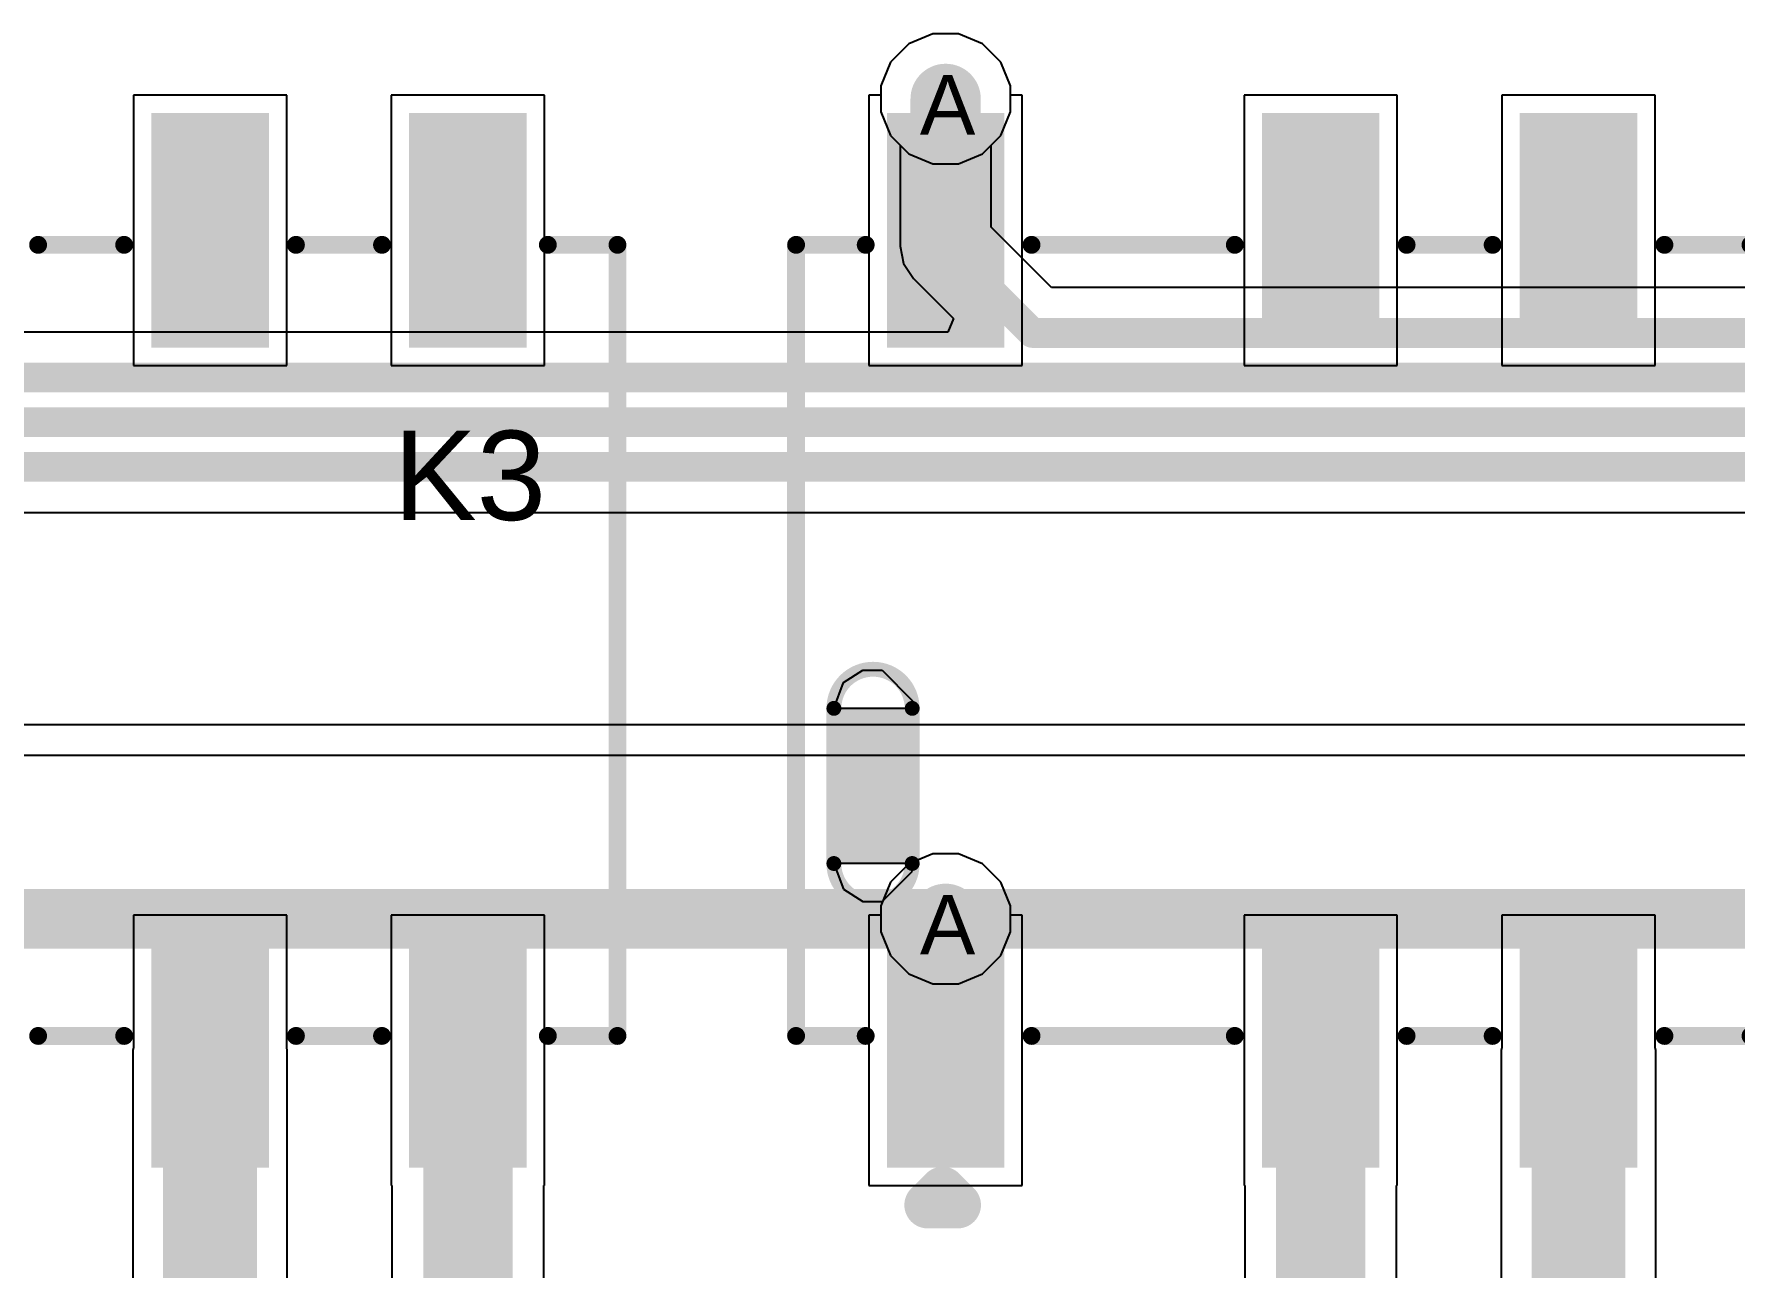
# Model space of a CAD drawing. Header units: inches. Extents: x 0 to 208, y 0 to 213.
# Drawn here: x 1.459 to 2.031, y 0.426 to 0.84 of the extents above; entities that cross this region are included whole.
import ezdxf

# ---------------------------------------------------------------- set-up
doc = ezdxf.new("R2010")
doc.units = ezdxf.units.IN
doc.header["$MEASUREMENT"] = 0
for name, color, linetype in [('Bottom Layer', 5, 'Continuous'), ('Drill Drawing', 1, 'Continuous'), ('L2_GND1', 16, 'Continuous'), ('L3_SIG1', 76, 'Continuous'), ('L4_PWR', 90, 'Continuous'), ('L5_GND2', 156, 'Continuous'), ('L6_SIG2', 130, 'Continuous'), ('L7_GND3', 216, 'Continuous'), ('Top Layer', 1, 'Continuous'), ('Top Overlay', 2, 'Continuous'), ('Top Paste', 8, 'Continuous'), ('Top Solder', 216, 'Continuous'), ('Via Holes', 16, 'Continuous')]:
    doc.layers.add(name, color=color, linetype=linetype)
doc.styles.add('Arial', font='', dxfattribs={"height": 0.2})
doc.styles.get('Arial').set_extended_font_data('Arial')

# ---------------------------------------------------------------- blocks, each defined once
blk = doc.blocks.new('G6K_2F_Y_TR_DC5_276')
at = {"layer": 'Top Layer'}
for points in [[(-0.17323, 0.16536), (-0.10236, 0.16536), (-0.10236, 0.13386), (-0.17323, 0.13386)], [(0.10236, 0.16536), (0.17323, 0.16536), (0.17323, 0.13386), (0.10236, 0.13386)], [(-0.17323, 0.03937), (-0.10236, 0.03937), (-0.10236, 0.00787), (-0.17323, 0.00787)], [(0.17323, 0.00787), (0.10236, 0.00787), (0.10236, 0.03937), (0.17323, 0.03937)], [(-0.17323, -0.04724), (-0.10236, -0.04724), (-0.10236, -0.07874), (-0.17323, -0.07874)], [(0.17323, -0.07874), (0.10236, -0.07874), (0.10236, -0.04724), (0.17323, -0.04724)], [(-0.17323, -0.13386), (-0.10236, -0.13386), (-0.10236, -0.16535), (-0.17323, -0.16535)], [(0.17323, -0.16535), (0.10236, -0.16535), (0.10236, -0.13386), (0.17323, -0.13386)]]:
    blk.add_hatch(color=1, dxfattribs=at).paths.add_polyline_path(points)
at = {"layer": 'Top Overlay'}
blk.add_hatch(color=2, dxfattribs=at).paths.add_polyline_path([(-0.075, 0.16081), (-0.02285, 0.16081), (-0.02285, 0.18711), (-0.075, 0.18711)])
at = {"layer": 'Top Paste'}
for points in [[(-0.17323, 0.16536), (-0.10236, 0.16536), (-0.10236, 0.13386), (-0.17323, 0.13386)], [(0.10236, 0.16536), (0.17323, 0.16536), (0.17323, 0.13386), (0.10236, 0.13386)], [(-0.17323, 0.03937), (-0.10236, 0.03937), (-0.10236, 0.00787), (-0.17323, 0.00787)], [(0.17323, 0.00787), (0.10236, 0.00787), (0.10236, 0.03937), (0.17323, 0.03937)], [(-0.17323, -0.04724), (-0.10236, -0.04724), (-0.10236, -0.07874), (-0.17323, -0.07874)], [(0.17323, -0.07874), (0.10236, -0.07874), (0.10236, -0.04724), (0.17323, -0.04724)], [(-0.17323, -0.13386), (-0.10236, -0.13386), (-0.10236, -0.16535), (-0.17323, -0.16535)], [(0.17323, -0.16535), (0.10236, -0.16535), (0.10236, -0.13386), (0.17323, -0.13386)]]:
    blk.add_hatch(color=8, dxfattribs=at).paths.add_polyline_path(points)
at = {"layer": 'Top Solder'}
for points in [[(-0.17723, 0.16936), (-0.09836, 0.16936), (-0.09836, 0.12986), (-0.17723, 0.12986)], [(0.09836, 0.16936), (0.17723, 0.16936), (0.17723, 0.12986), (0.09836, 0.12986)], [(-0.17723, 0.04337), (-0.09836, 0.04337), (-0.09836, 0.00387), (-0.17723, 0.00387)], [(0.17723, 0.00387), (0.09836, 0.00387), (0.09836, 0.04337), (0.17723, 0.04337)], [(-0.17723, -0.04324), (-0.09836, -0.04324), (-0.09836, -0.08274), (-0.17723, -0.08274)], [(0.17723, -0.08274), (0.09836, -0.08274), (0.09836, -0.04324), (0.17723, -0.04324)], [(-0.17723, -0.12986), (-0.09836, -0.12986), (-0.09836, -0.16935), (-0.17723, -0.16935)], [(0.17723, -0.16935), (0.09836, -0.16935), (0.09836, -0.12986), (0.17723, -0.12986)]]:
    blk.add_hatch(color=216, dxfattribs=at).paths.add_polyline_path(points)
at = {"layer": 'Top Overlay'}
for p, q in [((-0.08364, 0.18391), (-0.0878, 0.17745)), ((-0.075, 0.18715), (-0.08364, 0.18391)), ((-0.075, 0.16085), (-0.075, 0.18715)), ((-0.02285, 0.16085), (-0.02285, 0.18715)), ((-0.02285, 0.18715), (-0.0142, 0.18391)), ((-0.0142, 0.18391), (-0.01005, 0.17745)), ((-0.0878, 0.17745), (-0.0878, 0.17096)), ((-0.01005, 0.17745), (-0.01005, 0.17096)), ((-0.0878, 0.17096), (-0.07768, 0.16085)), ((-0.01005, 0.17096), (-0.02017, 0.16085)), ((-0.07768, 0.16085), (-0.075, 0.16085)), ((-0.02017, 0.16085), (-0.02285, 0.16085))]:
    blk.add_line(p, q, dxfattribs=at)
for points in [[(-0.13295, 0.19985, 0.006, 0.006, 0), (0.13295, 0.19985, 0.006, 0.006, 0)], [(-0.13295, 0.19985, 0.006, 0.006, 0), (-0.13295, 0.17646, 0.006, 0.006, 0)], [(0.13295, 0.19985, 0.006, 0.006, 0), (0.13295, 0.17646, 0.006, 0.006, 0)], [(-0.075, 0.16085, 0.005, 0.005, -1), (-0.075, 0.18715, 0.005, 0.005, 0)], [(-0.075, 0.18715, 0.005, 0.005, 0), (-0.02285, 0.18715, 0.005, 0.005, 0)], [(-0.02285, 0.18715, 0.005, 0.005, -1), (-0.02285, 0.16085, 0.005, 0.005, 0)], [(-0.18979, 0.15561, 0.01575, 0.01575, 0), (-0.18979, 0.14561, 0.01575, 0.01575, 0)], [(-0.18979, 0.15561, 0.01575, 0.01575, 0), (-0.18479, 0.15061, 0.01575, 0.01575, 0)], [(-0.075, 0.16085, 0.005, 0.005, 0), (-0.02285, 0.16085, 0.005, 0.005, 0)], [(-0.18479, 0.15061, 0.01575, 0.01575, 0), (-0.18979, 0.14561, 0.01575, 0.01575, 0)], [(-0.13295, 0.12076, 0.006, 0.006, 0), (-0.13295, 0.05247, 0.006, 0.006, 0)], [(0.13295, 0.12076, 0.006, 0.006, 0), (0.13295, 0.05247, 0.006, 0.006, 0)], [(-0.13295, -0.00523, 0.006, 0.006, 0), (-0.13295, -0.03414, 0.006, 0.006, 0)], [(0.13295, -0.00523, 0.006, 0.006, 0), (0.13295, -0.03414, 0.006, 0.006, 0)], [(-0.13295, -0.09184, 0.006, 0.006, 0), (-0.13295, -0.12076, 0.006, 0.006, 0)], [(0.13295, -0.09184, 0.006, 0.006, 0), (0.13295, -0.12076, 0.006, 0.006, 0)], [(-0.13295, -0.17645, 0.006, 0.006, 0), (-0.13295, -0.19985, 0.006, 0.006, 0)], [(0.13295, -0.17645, 0.006, 0.006, 0), (0.13295, -0.19985, 0.006, 0.006, 0)], [(-0.13295, -0.19985, 0.006, 0.006, 0), (0.13295, -0.19985, 0.006, 0.006, 0)]]:
    blk.add_lwpolyline(points, format="xyseb", dxfattribs=at)
for points in [[(-0.13445, 0.19985, 0.003, 0.003, 1), (-0.13145, 0.19985, 0.003, 0.003, 1)], [(-0.13445, 0.19985, 0.003, 0.003, 1), (-0.13145, 0.19985, 0.003, 0.003, 1)], [(0.13145, 0.19985, 0.003, 0.003, 1), (0.13445, 0.19985, 0.003, 0.003, 1)], [(0.13145, 0.19985, 0.003, 0.003, 1), (0.13445, 0.19985, 0.003, 0.003, 1)], [(-0.07625, 0.18715, 0.0025, 0.0025, 1), (-0.07375, 0.18715, 0.0025, 0.0025, 1)], [(-0.07625, 0.18715, 0.0025, 0.0025, 1), (-0.07375, 0.18715, 0.0025, 0.0025, 1)], [(-0.0241, 0.18715, 0.0025, 0.0025, 1), (-0.0216, 0.18715, 0.0025, 0.0025, 1)], [(-0.0241, 0.18715, 0.0025, 0.0025, 1), (-0.0216, 0.18715, 0.0025, 0.0025, 1)], [(-0.13445, 0.17646, 0.003, 0.003, 1), (-0.13145, 0.17646, 0.003, 0.003, 1)], [(0.13145, 0.17646, 0.003, 0.003, 1), (0.13445, 0.17646, 0.003, 0.003, 1)], [(-0.19373, 0.15561, 0.00787, 0.00787, 1), (-0.18586, 0.15561, 0.00787, 0.00787, 1)], [(-0.19373, 0.15561, 0.00787, 0.00787, 1), (-0.18586, 0.15561, 0.00787, 0.00787, 1)], [(-0.07625, 0.16085, 0.0025, 0.0025, 1), (-0.07375, 0.16085, 0.0025, 0.0025, 1)], [(-0.07625, 0.16085, 0.0025, 0.0025, 1), (-0.07375, 0.16085, 0.0025, 0.0025, 1)], [(-0.0241, 0.16085, 0.0025, 0.0025, 1), (-0.0216, 0.16085, 0.0025, 0.0025, 1)], [(-0.0241, 0.16085, 0.0025, 0.0025, 1), (-0.0216, 0.16085, 0.0025, 0.0025, 1)], [(-0.18873, 0.15061, 0.00787, 0.00787, 1), (-0.18086, 0.15061, 0.00787, 0.00787, 1)], [(-0.18873, 0.15061, 0.00787, 0.00787, 1), (-0.18086, 0.15061, 0.00787, 0.00787, 1)], [(-0.19373, 0.14561, 0.00787, 0.00787, 1), (-0.18586, 0.14561, 0.00787, 0.00787, 1)], [(-0.19373, 0.14561, 0.00787, 0.00787, 1), (-0.18586, 0.14561, 0.00787, 0.00787, 1)], [(-0.13445, 0.12076, 0.003, 0.003, 1), (-0.13145, 0.12076, 0.003, 0.003, 1)], [(0.13145, 0.12076, 0.003, 0.003, 1), (0.13445, 0.12076, 0.003, 0.003, 1)], [(-0.13445, 0.05247, 0.003, 0.003, 1), (-0.13145, 0.05247, 0.003, 0.003, 1)], [(0.13145, 0.05247, 0.003, 0.003, 1), (0.13445, 0.05247, 0.003, 0.003, 1)], [(-0.13445, -0.00523, 0.003, 0.003, 1), (-0.13145, -0.00523, 0.003, 0.003, 1)], [(0.13145, -0.00523, 0.003, 0.003, 1), (0.13445, -0.00523, 0.003, 0.003, 1)], [(-0.13445, -0.03414, 0.003, 0.003, 1), (-0.13145, -0.03414, 0.003, 0.003, 1)], [(0.13145, -0.03414, 0.003, 0.003, 1), (0.13445, -0.03414, 0.003, 0.003, 1)], [(-0.13445, -0.09184, 0.003, 0.003, 1), (-0.13145, -0.09184, 0.003, 0.003, 1)], [(0.13145, -0.09184, 0.003, 0.003, 1), (0.13445, -0.09184, 0.003, 0.003, 1)], [(-0.13445, -0.12076, 0.003, 0.003, 1), (-0.13145, -0.12076, 0.003, 0.003, 1)], [(0.13145, -0.12076, 0.003, 0.003, 1), (0.13445, -0.12076, 0.003, 0.003, 1)], [(-0.13445, -0.17645, 0.003, 0.003, 1), (-0.13145, -0.17645, 0.003, 0.003, 1)], [(0.13145, -0.17645, 0.003, 0.003, 1), (0.13445, -0.17645, 0.003, 0.003, 1)], [(-0.13445, -0.19985, 0.003, 0.003, 1), (-0.13145, -0.19985, 0.003, 0.003, 1)], [(-0.13445, -0.19985, 0.003, 0.003, 1), (-0.13145, -0.19985, 0.003, 0.003, 1)], [(0.13145, -0.19985, 0.003, 0.003, 1), (0.13445, -0.19985, 0.003, 0.003, 1)], [(0.13145, -0.19985, 0.003, 0.003, 1), (0.13445, -0.19985, 0.003, 0.003, 1)]]:
    blk.add_lwpolyline(points, format="xyseb", close=True, dxfattribs=at)
blk = doc.blocks.new('G6K_2F_Y_TR_DC5_516')
at = {"layer": 'Top Layer'}
for points in [[(-0.17323, 0.16535), (-0.10236, 0.16535), (-0.10236, 0.13386), (-0.17323, 0.13386)], [(0.10236, 0.16535), (0.17323, 0.16535), (0.17323, 0.13386), (0.10236, 0.13386)], [(-0.17323, 0.03937), (-0.10236, 0.03937), (-0.10236, 0.00787), (-0.17323, 0.00787)], [(0.17323, 0.00787), (0.10236, 0.00787), (0.10236, 0.03937), (0.17323, 0.03937)], [(-0.17323, -0.04725), (-0.10236, -0.04725), (-0.10236, -0.07874), (-0.17323, -0.07874)], [(0.17323, -0.07874), (0.10236, -0.07874), (0.10236, -0.04725), (0.17323, -0.04725)], [(-0.17323, -0.13386), (-0.10236, -0.13386), (-0.10236, -0.16536), (-0.17323, -0.16536)], [(0.17323, -0.16536), (0.10236, -0.16536), (0.10236, -0.13386), (0.17323, -0.13386)]]:
    blk.add_hatch(color=1, dxfattribs=at).paths.add_polyline_path(points)
at = {"layer": 'Top Overlay'}
blk.add_hatch(color=2, dxfattribs=at).paths.add_polyline_path([(-0.075, 0.16082), (-0.02285, 0.16082), (-0.02285, 0.18712), (-0.075, 0.18712)])
at = {"layer": 'Top Paste'}
for points in [[(-0.17323, 0.16535), (-0.10236, 0.16535), (-0.10236, 0.13386), (-0.17323, 0.13386)], [(0.10236, 0.16535), (0.17323, 0.16535), (0.17323, 0.13386), (0.10236, 0.13386)], [(-0.17323, 0.03937), (-0.10236, 0.03937), (-0.10236, 0.00787), (-0.17323, 0.00787)], [(0.17323, 0.00787), (0.10236, 0.00787), (0.10236, 0.03937), (0.17323, 0.03937)], [(-0.17323, -0.04725), (-0.10236, -0.04725), (-0.10236, -0.07874), (-0.17323, -0.07874)], [(0.17323, -0.07874), (0.10236, -0.07874), (0.10236, -0.04725), (0.17323, -0.04725)], [(-0.17323, -0.13386), (-0.10236, -0.13386), (-0.10236, -0.16536), (-0.17323, -0.16536)], [(0.17323, -0.16536), (0.10236, -0.16536), (0.10236, -0.13386), (0.17323, -0.13386)]]:
    blk.add_hatch(color=8, dxfattribs=at).paths.add_polyline_path(points)
at = {"layer": 'Top Solder'}
for points in [[(-0.17723, 0.16935), (-0.09836, 0.16935), (-0.09836, 0.12986), (-0.17723, 0.12986)], [(0.09836, 0.16935), (0.17723, 0.16935), (0.17723, 0.12986), (0.09836, 0.12986)], [(-0.17723, 0.04337), (-0.09836, 0.04337), (-0.09836, 0.00387), (-0.17723, 0.00387)], [(0.17723, 0.00387), (0.09836, 0.00387), (0.09836, 0.04337), (0.17723, 0.04337)], [(-0.17723, -0.04325), (-0.09836, -0.04325), (-0.09836, -0.08274), (-0.17723, -0.08274)], [(0.17723, -0.08274), (0.09836, -0.08274), (0.09836, -0.04325), (0.17723, -0.04325)], [(-0.17723, -0.12986), (-0.09836, -0.12986), (-0.09836, -0.16936), (-0.17723, -0.16936)], [(0.17723, -0.16936), (0.09836, -0.16936), (0.09836, -0.12986), (0.17723, -0.12986)]]:
    blk.add_hatch(color=216, dxfattribs=at).paths.add_polyline_path(points)
at = {"layer": 'Top Overlay'}
for p, q in [((-0.08364, 0.18391), (-0.0878, 0.17745)), ((-0.075, 0.18715), (-0.08364, 0.18391)), ((-0.075, 0.16085), (-0.075, 0.18715)), ((-0.02285, 0.16085), (-0.02285, 0.18715)), ((-0.02285, 0.18715), (-0.0142, 0.18391)), ((-0.0142, 0.18391), (-0.01005, 0.17745)), ((-0.0878, 0.17745), (-0.0878, 0.17096)), ((-0.01005, 0.17745), (-0.01005, 0.17096)), ((-0.0878, 0.17096), (-0.07768, 0.16085)), ((-0.01005, 0.17096), (-0.02017, 0.16085)), ((-0.07768, 0.16085), (-0.075, 0.16085)), ((-0.02017, 0.16085), (-0.02285, 0.16085))]:
    blk.add_line(p, q, dxfattribs=at)
for points in [[(-0.13295, 0.19985, 0.006, 0.006, 0), (0.13295, 0.19985, 0.006, 0.006, 0)], [(-0.13295, 0.19985, 0.006, 0.006, 0), (-0.13295, 0.17645, 0.006, 0.006, 0)], [(0.13295, 0.19985, 0.006, 0.006, 0), (0.13295, 0.17645, 0.006, 0.006, 0)], [(-0.075, 0.16085, 0.005, 0.005, -1), (-0.075, 0.18715, 0.005, 0.005, 0)], [(-0.075, 0.18715, 0.005, 0.005, 0), (-0.02285, 0.18715, 0.005, 0.005, 0)], [(-0.02285, 0.18715, 0.005, 0.005, -1), (-0.02285, 0.16085, 0.005, 0.005, 0)], [(-0.18979, 0.1556, 0.01575, 0.01575, 0), (-0.18979, 0.1456, 0.01575, 0.01575, 0)], [(-0.18979, 0.1556, 0.01575, 0.01575, 0), (-0.18479, 0.1506, 0.01575, 0.01575, 0)], [(-0.075, 0.16085, 0.005, 0.005, 0), (-0.02285, 0.16085, 0.005, 0.005, 0)], [(-0.18479, 0.1506, 0.01575, 0.01575, 0), (-0.18979, 0.1456, 0.01575, 0.01575, 0)], [(-0.13295, 0.12076, 0.006, 0.006, 0), (-0.13295, 0.05247, 0.006, 0.006, 0)], [(0.13295, 0.12076, 0.006, 0.006, 0), (0.13295, 0.05247, 0.006, 0.006, 0)], [(-0.13295, -0.00523, 0.006, 0.006, 0), (-0.13295, -0.03415, 0.006, 0.006, 0)], [(0.13295, -0.00523, 0.006, 0.006, 0), (0.13295, -0.03415, 0.006, 0.006, 0)], [(-0.13295, -0.09184, 0.006, 0.006, 0), (-0.13295, -0.12076, 0.006, 0.006, 0)], [(0.13295, -0.09184, 0.006, 0.006, 0), (0.13295, -0.12076, 0.006, 0.006, 0)], [(-0.13295, -0.17646, 0.006, 0.006, 0), (-0.13295, -0.19985, 0.006, 0.006, 0)], [(0.13295, -0.17646, 0.006, 0.006, 0), (0.13295, -0.19985, 0.006, 0.006, 0)], [(-0.13295, -0.19985, 0.006, 0.006, 0), (0.13295, -0.19985, 0.006, 0.006, 0)]]:
    blk.add_lwpolyline(points, format="xyseb", dxfattribs=at)
for points in [[(-0.13445, 0.19985, 0.003, 0.003, 1), (-0.13145, 0.19985, 0.003, 0.003, 1)], [(-0.13445, 0.19985, 0.003, 0.003, 1), (-0.13145, 0.19985, 0.003, 0.003, 1)], [(0.13145, 0.19985, 0.003, 0.003, 1), (0.13445, 0.19985, 0.003, 0.003, 1)], [(0.13145, 0.19985, 0.003, 0.003, 1), (0.13445, 0.19985, 0.003, 0.003, 1)], [(-0.07625, 0.18715, 0.0025, 0.0025, 1), (-0.07375, 0.18715, 0.0025, 0.0025, 1)], [(-0.07625, 0.18715, 0.0025, 0.0025, 1), (-0.07375, 0.18715, 0.0025, 0.0025, 1)], [(-0.0241, 0.18715, 0.0025, 0.0025, 1), (-0.0216, 0.18715, 0.0025, 0.0025, 1)], [(-0.0241, 0.18715, 0.0025, 0.0025, 1), (-0.0216, 0.18715, 0.0025, 0.0025, 1)], [(-0.13445, 0.17645, 0.003, 0.003, 1), (-0.13145, 0.17645, 0.003, 0.003, 1)], [(0.13145, 0.17645, 0.003, 0.003, 1), (0.13445, 0.17645, 0.003, 0.003, 1)], [(-0.19373, 0.1556, 0.00787, 0.00787, 1), (-0.18586, 0.1556, 0.00787, 0.00787, 1)], [(-0.19373, 0.1556, 0.00787, 0.00787, 1), (-0.18586, 0.1556, 0.00787, 0.00787, 1)], [(-0.07625, 0.16085, 0.0025, 0.0025, 1), (-0.07375, 0.16085, 0.0025, 0.0025, 1)], [(-0.07625, 0.16085, 0.0025, 0.0025, 1), (-0.07375, 0.16085, 0.0025, 0.0025, 1)], [(-0.0241, 0.16085, 0.0025, 0.0025, 1), (-0.0216, 0.16085, 0.0025, 0.0025, 1)], [(-0.0241, 0.16085, 0.0025, 0.0025, 1), (-0.0216, 0.16085, 0.0025, 0.0025, 1)], [(-0.18873, 0.1506, 0.00787, 0.00787, 1), (-0.18086, 0.1506, 0.00787, 0.00787, 1)], [(-0.18873, 0.1506, 0.00787, 0.00787, 1), (-0.18086, 0.1506, 0.00787, 0.00787, 1)], [(-0.19373, 0.1456, 0.00787, 0.00787, 1), (-0.18586, 0.1456, 0.00787, 0.00787, 1)], [(-0.19373, 0.1456, 0.00787, 0.00787, 1), (-0.18586, 0.1456, 0.00787, 0.00787, 1)], [(-0.13445, 0.12076, 0.003, 0.003, 1), (-0.13145, 0.12076, 0.003, 0.003, 1)], [(0.13145, 0.12076, 0.003, 0.003, 1), (0.13445, 0.12076, 0.003, 0.003, 1)], [(-0.13445, 0.05247, 0.003, 0.003, 1), (-0.13145, 0.05247, 0.003, 0.003, 1)], [(0.13145, 0.05247, 0.003, 0.003, 1), (0.13445, 0.05247, 0.003, 0.003, 1)], [(-0.13445, -0.00523, 0.003, 0.003, 1), (-0.13145, -0.00523, 0.003, 0.003, 1)], [(0.13145, -0.00523, 0.003, 0.003, 1), (0.13445, -0.00523, 0.003, 0.003, 1)], [(-0.13445, -0.03415, 0.003, 0.003, 1), (-0.13145, -0.03415, 0.003, 0.003, 1)], [(0.13145, -0.03415, 0.003, 0.003, 1), (0.13445, -0.03415, 0.003, 0.003, 1)], [(-0.13445, -0.09184, 0.003, 0.003, 1), (-0.13145, -0.09184, 0.003, 0.003, 1)], [(0.13145, -0.09184, 0.003, 0.003, 1), (0.13445, -0.09184, 0.003, 0.003, 1)], [(-0.13445, -0.12076, 0.003, 0.003, 1), (-0.13145, -0.12076, 0.003, 0.003, 1)], [(0.13145, -0.12076, 0.003, 0.003, 1), (0.13445, -0.12076, 0.003, 0.003, 1)], [(-0.13445, -0.17646, 0.003, 0.003, 1), (-0.13145, -0.17646, 0.003, 0.003, 1)], [(0.13145, -0.17646, 0.003, 0.003, 1), (0.13445, -0.17646, 0.003, 0.003, 1)], [(-0.13445, -0.19985, 0.003, 0.003, 1), (-0.13145, -0.19985, 0.003, 0.003, 1)], [(-0.13445, -0.19985, 0.003, 0.003, 1), (-0.13145, -0.19985, 0.003, 0.003, 1)], [(0.13145, -0.19985, 0.003, 0.003, 1), (0.13445, -0.19985, 0.003, 0.003, 1)], [(0.13145, -0.19985, 0.003, 0.003, 1), (0.13445, -0.19985, 0.003, 0.003, 1)]]:
    blk.add_lwpolyline(points, format="xyseb", close=True, dxfattribs=at)

msp = doc.modelspace()

# ---------------------------------------------------------------- hatches: boundary and pattern name
at = {"layer": 'Bottom Layer'}
h = msp.add_hatch(color=5, dxfattribs=at)
edge = h.paths.add_edge_path()
edge.add_arc((1.76568, 0.81855), 0.01181, 0, 360)
h = msp.add_hatch(color=5, dxfattribs=at)
edge = h.paths.add_edge_path()
edge.add_arc((1.76568, 0.54296), 0.01181, 0, 360)
at = {"layer": 'L2_GND1'}
h = msp.add_hatch(color=16, dxfattribs=at)
edge = h.paths.add_edge_path()
edge.add_arc((1.76568, 0.81855), 0.01181, 0, 360)
h = msp.add_hatch(color=16, dxfattribs=at)
edge = h.paths.add_edge_path()
edge.add_arc((1.76568, 0.54296), 0.01181, 0, 360)
at = {"layer": 'L3_SIG1'}
h = msp.add_hatch(color=76, dxfattribs=at)
edge = h.paths.add_edge_path()
edge.add_arc((1.76568, 0.81855), 0.01181, 0, 360)
h = msp.add_hatch(color=76, dxfattribs=at)
edge = h.paths.add_edge_path()
edge.add_arc((1.76568, 0.54296), 0.01181, 0, 360)
at = {"layer": 'L4_PWR'}
h = msp.add_hatch(color=90, dxfattribs=at)
edge = h.paths.add_edge_path()
edge.add_arc((1.76568, 0.81855), 0.01181, 0, 360)
h = msp.add_hatch(color=90, dxfattribs=at)
edge = h.paths.add_edge_path()
edge.add_arc((1.76568, 0.54296), 0.01181, 0, 360)
at = {"layer": 'L5_GND2'}
h = msp.add_hatch(color=156, dxfattribs=at)
edge = h.paths.add_edge_path()
edge.add_arc((1.76568, 0.81855), 0.01181, 0, 360)
h = msp.add_hatch(color=156, dxfattribs=at)
edge = h.paths.add_edge_path()
edge.add_arc((1.76568, 0.54296), 0.01181, 0, 360)
at = {"layer": 'L6_SIG2'}
h = msp.add_hatch(color=130, dxfattribs=at)
edge = h.paths.add_edge_path()
edge.add_arc((1.76568, 0.81855), 0.01181, 0, 360)
h = msp.add_hatch(color=130, dxfattribs=at)
edge = h.paths.add_edge_path()
edge.add_arc((1.76568, 0.54296), 0.01181, 0, 360)
at = {"layer": 'L7_GND3'}
h = msp.add_hatch(color=216, dxfattribs=at)
edge = h.paths.add_edge_path()
edge.add_arc((1.76568, 0.81855), 0.01181, 0, 360)
h = msp.add_hatch(color=216, dxfattribs=at)
edge = h.paths.add_edge_path()
edge.add_arc((1.76568, 0.54296), 0.01181, 0, 360)
at = {"layer": 'Top Layer'}
h = msp.add_hatch(color=1, dxfattribs=at)
edge = h.paths.add_edge_path()
edge.add_arc((1.76568, 0.81855), 0.01181, 0, 360)
for points in [[(1.77749, 0.81855), (1.75383, 0.81855), (1.75383, 0.78793), (1.77749, 0.78793)], [(1.77749, 0.54296), (1.75383, 0.54296), (1.75383, 0.51234), (1.77749, 0.51234)], [(1.50283, 0.317), (1.53433, 0.317), (1.53433, 0.49874), (1.50283, 0.49874)], [(1.96253, 0.317), (1.99403, 0.317), (1.99403, 0.49874), (1.96253, 0.49874)]]:
    msp.add_hatch(color=1, dxfattribs=at).paths.add_polyline_path(points)
h = msp.add_hatch(color=1, dxfattribs=at)
edge = h.paths.add_edge_path()
edge.add_arc((1.76568, 0.54296), 0.01181, 0, 360)
at = {"layer": 'Via Holes'}
h = msp.add_hatch(color=7, dxfattribs=at)
edge = h.paths.add_edge_path()
edge.add_arc((1.76568, 0.81855), 0.00591, 0, 360)
h = msp.add_hatch(color=7, dxfattribs=at)
edge = h.paths.add_edge_path()
edge.add_arc((1.76568, 0.54296), 0.00591, 0, 360)

# ---------------------------------------------------------------- linework, layer by layer
at = {"layer": 'Bottom Layer'}
for p, q in [((1.76134, 0.84036), (1.75332, 0.83704)), ((1.77002, 0.84036), (1.76134, 0.84036)), ((1.77803, 0.83704), (1.77002, 0.84036)), ((1.75332, 0.83704), (1.74719, 0.8309)), ((1.78417, 0.8309), (1.77803, 0.83704)), ((1.74719, 0.8309), (1.74387, 0.82289)), ((1.78749, 0.82289), (1.78417, 0.8309)), ((1.74387, 0.82289), (1.74387, 0.81421)), ((1.78749, 0.81421), (1.78749, 0.82289)), ((1.74387, 0.81421), (1.74719, 0.80619)), ((1.78417, 0.80619), (1.78749, 0.81421)), ((1.74719, 0.80619), (1.75332, 0.80006)), ((1.77803, 0.80006), (1.78417, 0.80619)), ((1.75332, 0.80006), (1.76134, 0.79674)), ((1.77002, 0.79674), (1.77803, 0.80006)), ((1.76134, 0.79674), (1.77002, 0.79674)), ((1.75332, 0.56145), (1.74719, 0.55531)), ((1.76134, 0.56477), (1.75332, 0.56145)), ((1.77002, 0.56477), (1.76134, 0.56477)), ((1.77803, 0.56145), (1.77002, 0.56477)), ((1.78417, 0.55531), (1.77803, 0.56145)), ((1.74719, 0.55531), (1.74387, 0.5473)), ((1.78749, 0.5473), (1.78417, 0.55531)), ((1.74387, 0.5473), (1.74387, 0.53862)), ((1.78749, 0.53862), (1.78749, 0.5473)), ((1.74387, 0.53862), (1.74719, 0.5306)), ((1.78417, 0.5306), (1.78749, 0.53862)), ((1.74719, 0.5306), (1.75332, 0.52447)), ((1.77803, 0.52447), (1.78417, 0.5306)), ((1.75332, 0.52447), (1.76134, 0.52115)), ((1.76134, 0.52115), (1.77002, 0.52115)), ((1.77002, 0.52115), (1.77803, 0.52447))]:
    msp.add_line(p, q, dxfattribs=at)
at = {"layer": 'L2_GND1'}
for p, q in [((1.76134, 0.84036), (1.75332, 0.83704)), ((1.77002, 0.84036), (1.76134, 0.84036)), ((1.77803, 0.83704), (1.77002, 0.84036)), ((1.75332, 0.83704), (1.74719, 0.8309)), ((1.78417, 0.8309), (1.77803, 0.83704)), ((1.74719, 0.8309), (1.74387, 0.82289)), ((1.78749, 0.82289), (1.78417, 0.8309)), ((1.74387, 0.82289), (1.74387, 0.81421)), ((1.78749, 0.81421), (1.78749, 0.82289)), ((1.74387, 0.81421), (1.74719, 0.80619)), ((1.78417, 0.80619), (1.78749, 0.81421)), ((1.74719, 0.80619), (1.75332, 0.80006)), ((1.77803, 0.80006), (1.78417, 0.80619)), ((1.75332, 0.80006), (1.76134, 0.79674)), ((1.77002, 0.79674), (1.77803, 0.80006)), ((1.76134, 0.79674), (1.77002, 0.79674)), ((1.75332, 0.56145), (1.74719, 0.55531)), ((1.76134, 0.56477), (1.75332, 0.56145)), ((1.77002, 0.56477), (1.76134, 0.56477)), ((1.77803, 0.56145), (1.77002, 0.56477)), ((1.78417, 0.55531), (1.77803, 0.56145)), ((1.74719, 0.55531), (1.74387, 0.5473)), ((1.78749, 0.5473), (1.78417, 0.55531)), ((1.74387, 0.5473), (1.74387, 0.53862)), ((1.78749, 0.53862), (1.78749, 0.5473)), ((1.74387, 0.53862), (1.74719, 0.5306)), ((1.78417, 0.5306), (1.78749, 0.53862)), ((1.74719, 0.5306), (1.75332, 0.52447)), ((1.77803, 0.52447), (1.78417, 0.5306)), ((1.75332, 0.52447), (1.76134, 0.52115)), ((1.76134, 0.52115), (1.77002, 0.52115)), ((1.77002, 0.52115), (1.77803, 0.52447))]:
    msp.add_line(p, q, dxfattribs=at)
at = {"layer": 'L3_SIG1'}
for p, q in [((1.76134, 0.84036), (1.75332, 0.83704)), ((1.77002, 0.84036), (1.76134, 0.84036)), ((1.77803, 0.83704), (1.77002, 0.84036)), ((1.75332, 0.83704), (1.74719, 0.8309)), ((1.78417, 0.8309), (1.77803, 0.83704)), ((1.74719, 0.8309), (1.74387, 0.82289)), ((1.78749, 0.82289), (1.78417, 0.8309)), ((1.74387, 0.82289), (1.74387, 0.81421)), ((1.78749, 0.81421), (1.78749, 0.82289)), ((1.74387, 0.81421), (1.74719, 0.80619)), ((1.78417, 0.80619), (1.78749, 0.81421)), ((1.74719, 0.80619), (1.75332, 0.80006)), ((1.77803, 0.80006), (1.78417, 0.80619)), ((1.75332, 0.80006), (1.76134, 0.79674)), ((1.77002, 0.79674), (1.77803, 0.80006)), ((1.76134, 0.79674), (1.77002, 0.79674)), ((1.75332, 0.56145), (1.74719, 0.55531)), ((1.76134, 0.56477), (1.75332, 0.56145)), ((1.77002, 0.56477), (1.76134, 0.56477)), ((1.77803, 0.56145), (1.77002, 0.56477)), ((1.78417, 0.55531), (1.77803, 0.56145)), ((1.74719, 0.55531), (1.74387, 0.5473)), ((1.78749, 0.5473), (1.78417, 0.55531)), ((1.74387, 0.5473), (1.74387, 0.53862)), ((1.78749, 0.53862), (1.78749, 0.5473)), ((1.74387, 0.53862), (1.74719, 0.5306)), ((1.78417, 0.5306), (1.78749, 0.53862)), ((1.74719, 0.5306), (1.75332, 0.52447)), ((1.77803, 0.52447), (1.78417, 0.5306)), ((1.75332, 0.52447), (1.76134, 0.52115)), ((1.76134, 0.52115), (1.77002, 0.52115)), ((1.77002, 0.52115), (1.77803, 0.52447))]:
    msp.add_line(p, q, dxfattribs=at)
at = {"layer": 'L4_PWR'}
for p, q in [((1.76134, 0.84036), (1.75332, 0.83704)), ((1.77002, 0.84036), (1.76134, 0.84036)), ((1.77803, 0.83704), (1.77002, 0.84036)), ((1.75332, 0.83704), (1.74719, 0.8309)), ((1.78417, 0.8309), (1.77803, 0.83704)), ((1.74719, 0.8309), (1.74387, 0.82289)), ((1.78749, 0.82289), (1.78417, 0.8309)), ((1.74387, 0.82289), (1.74387, 0.81421)), ((1.78749, 0.81421), (1.78749, 0.82289)), ((1.74387, 0.81421), (1.74719, 0.80619)), ((1.78417, 0.80619), (1.78749, 0.81421)), ((1.74719, 0.80619), (1.75332, 0.80006)), ((1.77803, 0.80006), (1.78417, 0.80619)), ((1.75332, 0.80006), (1.76134, 0.79674)), ((1.77002, 0.79674), (1.77803, 0.80006)), ((1.76134, 0.79674), (1.77002, 0.79674)), ((2.9968, 0.6082), (0.8522, 0.6082)), ((0.842, 0.598), (3.007, 0.598))]:
    msp.add_line(p, q, dxfattribs=at)
for points in [[(1.30598, 0.54296, 0.02, 0.02, 0), (1.76568, 0.54296, 0.02, 0.02, 0)], [(1.76568, 0.54296, 0.02, 0.02, 0), (2.22538, 0.54296, 0.02, 0.02, 0)]]:
    msp.add_lwpolyline(points, format="xyseb", dxfattribs=at)
msp.add_lwpolyline([(1.76068, 0.54296, 0.01, 0.01, 1), (1.77068, 0.54296, 0.01, 0.01, 1)], format="xyseb", close=True, dxfattribs=at)
msp.add_lwpolyline([(1.76068, 0.54296, 0.01, 0.01, 1), (1.77068, 0.54296, 0.01, 0.01, 1)], format="xyseb", close=True, dxfattribs=at)
at = {"layer": 'L5_GND2'}
for p, q in [((1.76134, 0.84036), (1.75332, 0.83704)), ((1.77002, 0.84036), (1.76134, 0.84036)), ((1.77803, 0.83704), (1.77002, 0.84036)), ((1.75332, 0.83704), (1.74719, 0.8309)), ((1.78417, 0.8309), (1.77803, 0.83704)), ((1.74719, 0.8309), (1.74387, 0.82289)), ((1.78749, 0.82289), (1.78417, 0.8309)), ((1.74387, 0.82289), (1.74387, 0.81421)), ((1.78749, 0.81421), (1.78749, 0.82289)), ((1.74387, 0.81421), (1.74719, 0.80619)), ((1.78417, 0.80619), (1.78749, 0.81421)), ((1.74719, 0.80619), (1.75332, 0.80006)), ((1.77803, 0.80006), (1.78417, 0.80619)), ((1.75332, 0.80006), (1.76134, 0.79674)), ((1.77002, 0.79674), (1.77803, 0.80006)), ((1.76134, 0.79674), (1.77002, 0.79674)), ((1.75332, 0.56145), (1.74719, 0.55531)), ((1.76134, 0.56477), (1.75332, 0.56145)), ((1.77002, 0.56477), (1.76134, 0.56477)), ((1.77803, 0.56145), (1.77002, 0.56477)), ((1.78417, 0.55531), (1.77803, 0.56145)), ((1.74719, 0.55531), (1.74387, 0.5473)), ((1.78749, 0.5473), (1.78417, 0.55531)), ((1.74387, 0.5473), (1.74387, 0.53862)), ((1.78749, 0.53862), (1.78749, 0.5473)), ((1.74387, 0.53862), (1.74719, 0.5306)), ((1.78417, 0.5306), (1.78749, 0.53862)), ((1.74719, 0.5306), (1.75332, 0.52447)), ((1.77803, 0.52447), (1.78417, 0.5306)), ((1.75332, 0.52447), (1.76134, 0.52115)), ((1.76134, 0.52115), (1.77002, 0.52115)), ((1.77002, 0.52115), (1.77803, 0.52447))]:
    msp.add_line(p, q, dxfattribs=at)
at = {"layer": 'L6_SIG2'}
for p, q in [((1.76134, 0.84036), (1.75332, 0.83704)), ((1.77002, 0.84036), (1.76134, 0.84036)), ((1.77803, 0.83704), (1.77002, 0.84036)), ((1.75332, 0.83704), (1.74719, 0.8309)), ((1.78417, 0.8309), (1.77803, 0.83704)), ((1.74719, 0.8309), (1.74387, 0.82289)), ((1.78749, 0.82289), (1.78417, 0.8309)), ((1.74387, 0.82289), (1.74387, 0.81421)), ((1.78749, 0.81421), (1.78749, 0.82289)), ((1.74387, 0.81421), (1.74719, 0.80619)), ((1.78417, 0.80619), (1.78749, 0.81421)), ((1.74719, 0.80619), (1.75039, 0.803)), ((1.78097, 0.803), (1.78417, 0.80619)), ((1.75039, 0.803), (1.75039, 0.76904)), ((1.78097, 0.77538), (1.78097, 0.803)), ((1.8012, 0.75515), (1.78097, 0.77538)), ((1.75039, 0.76904), (1.75155, 0.76319)), ((1.75155, 0.76319), (1.75487, 0.75823)), ((1.75487, 0.75823), (1.76832, 0.74477)), ((2.75421, 0.75515), (1.8012, 0.75515)), ((1.76832, 0.74477), (1.76641, 0.74015)), ((1.76641, 0.74015), (1.34549, 0.74015)), ((0.43165, 0.67956), (2.81342, 0.67956)), ((1.75332, 0.56145), (1.74719, 0.55531)), ((1.76134, 0.56477), (1.75332, 0.56145)), ((1.77002, 0.56477), (1.76134, 0.56477)), ((1.77803, 0.56145), (1.77002, 0.56477)), ((1.78417, 0.55531), (1.77803, 0.56145)), ((1.74719, 0.55531), (1.74387, 0.5473)), ((1.78749, 0.5473), (1.78417, 0.55531)), ((1.74387, 0.5473), (1.74387, 0.53862)), ((1.78749, 0.53862), (1.78749, 0.5473)), ((1.74387, 0.53862), (1.74719, 0.5306)), ((1.78417, 0.5306), (1.78749, 0.53862)), ((1.74719, 0.5306), (1.75332, 0.52447)), ((1.77803, 0.52447), (1.78417, 0.5306)), ((1.75332, 0.52447), (1.76134, 0.52115)), ((1.76134, 0.52115), (1.77002, 0.52115)), ((1.77002, 0.52115), (1.77803, 0.52447))]:
    msp.add_line(p, q, dxfattribs=at)
for points in [[(1.76568, 0.76904, 0.01, 0.01, 0), (1.76568, 0.81855, 0.01, 0.01, 0)], [(1.76568, 0.76904, 0.01, 0.01, 0), (1.79487, 0.73986, 0.01, 0.01, 0)], [(1.79487, 0.73986, 0.01, 0.01, 0), (2.76054, 0.73986, 0.01, 0.01, 0)], [(1.33915, 0.72486, 0.01, 0.01, 0), (2.79986, 0.72486, 0.01, 0.01, 0)], [(0.885, 0.70986, 0.01, 0.01, 0), (2.83777, 0.70986, 0.01, 0.01, 0)], [(0.43165, 0.69486, 0.01, 0.01, 0), (2.88816, 0.69486, 0.01, 0.01, 0)]]:
    msp.add_lwpolyline(points, format="xyseb", dxfattribs=at)
for points in [[(1.76318, 0.81855, 0.005, 0.005, 1), (1.76818, 0.81855, 0.005, 0.005, 1)], [(1.76318, 0.76904, 0.005, 0.005, 1), (1.76818, 0.76904, 0.005, 0.005, 1)], [(1.76318, 0.76904, 0.005, 0.005, 1), (1.76818, 0.76904, 0.005, 0.005, 1)], [(1.79237, 0.73986, 0.005, 0.005, 1), (1.79737, 0.73986, 0.005, 0.005, 1)], [(1.79237, 0.73986, 0.005, 0.005, 1), (1.79737, 0.73986, 0.005, 0.005, 1)]]:
    msp.add_lwpolyline(points, format="xyseb", close=True, dxfattribs=at)
at = {"layer": 'L7_GND3'}
for p, q in [((1.76134, 0.84036), (1.75332, 0.83704)), ((1.77002, 0.84036), (1.76134, 0.84036)), ((1.77803, 0.83704), (1.77002, 0.84036)), ((1.75332, 0.83704), (1.74719, 0.8309)), ((1.78417, 0.8309), (1.77803, 0.83704)), ((1.74719, 0.8309), (1.74387, 0.82289)), ((1.78749, 0.82289), (1.78417, 0.8309)), ((1.74387, 0.82289), (1.74387, 0.81421)), ((1.78749, 0.81421), (1.78749, 0.82289)), ((1.74387, 0.81421), (1.74719, 0.80619)), ((1.78417, 0.80619), (1.78749, 0.81421)), ((1.74719, 0.80619), (1.75332, 0.80006)), ((1.77803, 0.80006), (1.78417, 0.80619)), ((1.75332, 0.80006), (1.76134, 0.79674)), ((1.77002, 0.79674), (1.77803, 0.80006)), ((1.76134, 0.79674), (1.77002, 0.79674)), ((1.75332, 0.56145), (1.74719, 0.55531)), ((1.76134, 0.56477), (1.75332, 0.56145)), ((1.77002, 0.56477), (1.76134, 0.56477)), ((1.77803, 0.56145), (1.77002, 0.56477)), ((1.78417, 0.55531), (1.77803, 0.56145)), ((1.74719, 0.55531), (1.74387, 0.5473)), ((1.78749, 0.5473), (1.78417, 0.55531)), ((1.74387, 0.5473), (1.74387, 0.53862)), ((1.78749, 0.53862), (1.78749, 0.5473)), ((1.74387, 0.53862), (1.74719, 0.5306)), ((1.78417, 0.5306), (1.78749, 0.53862)), ((1.74719, 0.5306), (1.75332, 0.52447)), ((1.77803, 0.52447), (1.78417, 0.5306)), ((1.75332, 0.52447), (1.76134, 0.52115)), ((1.76134, 0.52115), (1.77002, 0.52115)), ((1.77002, 0.52115), (1.77803, 0.52447))]:
    msp.add_line(p, q, dxfattribs=at)
at = {"layer": 'Top Layer'}
for p, q in [((1.76134, 0.84036), (1.75332, 0.83704)), ((1.77002, 0.84036), (1.76134, 0.84036)), ((1.77803, 0.83704), (1.77002, 0.84036)), ((1.75332, 0.83704), (1.74719, 0.8309)), ((1.78417, 0.8309), (1.77803, 0.83704)), ((1.74719, 0.8309), (1.74387, 0.82289)), ((1.78749, 0.82289), (1.78417, 0.8309)), ((1.74387, 0.82289), (1.74387, 0.81977)), ((1.78749, 0.81977), (1.78749, 0.82289)), ((1.54433, 0.81977), (1.49283, 0.81977)), ((1.49283, 0.81977), (1.49283, 0.7289)), ((1.54433, 0.7289), (1.54433, 0.81977)), ((1.63094, 0.81977), (1.57945, 0.81977)), ((1.57945, 0.81977), (1.57945, 0.7289)), ((1.63094, 0.7289), (1.63094, 0.81977)), ((1.74387, 0.81977), (1.73993, 0.81977)), ((1.73993, 0.81977), (1.73993, 0.7289)), ((1.79143, 0.81977), (1.78749, 0.81977)), ((1.79143, 0.7289), (1.79143, 0.81977)), ((1.91741, 0.81977), (1.86592, 0.81977)), ((1.86592, 0.81977), (1.86592, 0.7289)), ((1.91741, 0.7289), (1.91741, 0.81977)), ((2.00403, 0.81977), (1.95253, 0.81977)), ((1.95253, 0.81977), (1.95253, 0.7289)), ((2.00403, 0.7289), (2.00403, 0.81977)), ((1.49283, 0.7289), (1.54433, 0.7289)), ((1.57945, 0.7289), (1.63094, 0.7289)), ((1.73993, 0.7289), (1.79143, 0.7289)), ((1.86592, 0.7289), (1.91741, 0.7289)), ((1.95253, 0.7289), (2.00403, 0.7289)), ((1.75332, 0.56145), (1.74719, 0.55531)), ((1.76134, 0.56477), (1.75332, 0.56145)), ((1.77002, 0.56477), (1.76134, 0.56477)), ((1.77803, 0.56145), (1.77002, 0.56477)), ((1.78417, 0.55531), (1.77803, 0.56145)), ((1.74719, 0.55531), (1.74387, 0.5473)), ((1.78749, 0.5473), (1.78417, 0.55531)), ((1.54433, 0.54418), (1.49283, 0.54418)), ((1.49283, 0.54418), (1.49283, 0.49973)), ((1.54433, 0.49973), (1.54433, 0.54418)), ((1.63094, 0.54418), (1.57945, 0.54418)), ((1.57945, 0.54418), (1.57945, 0.45331)), ((1.63094, 0.45331), (1.63094, 0.54418)), ((1.74387, 0.54418), (1.73993, 0.54418)), ((1.73993, 0.54418), (1.73993, 0.45331)), ((1.74387, 0.5473), (1.74387, 0.54418)), ((1.78749, 0.54418), (1.78749, 0.5473)), ((1.79143, 0.54418), (1.78749, 0.54418)), ((1.79143, 0.45331), (1.79143, 0.54418)), ((1.91741, 0.54418), (1.86592, 0.54418)), ((1.86592, 0.54418), (1.86592, 0.45331)), ((1.91741, 0.45331), (1.91741, 0.54418)), ((2.00403, 0.54418), (1.95253, 0.54418)), ((1.95253, 0.54418), (1.95253, 0.49973)), ((2.00403, 0.49973), (2.00403, 0.54418)), ((1.49283, 0.49973), (1.49264, 0.49874)), ((1.49264, 0.49874), (1.49264, 0.36959)), ((1.54452, 0.49874), (1.54433, 0.49973)), ((1.54452, 0.3711), (1.54452, 0.49874)), ((1.95253, 0.49973), (1.95233, 0.49874)), ((1.95233, 0.49874), (1.95233, 0.36959)), ((2.00422, 0.49874), (2.00403, 0.49973)), ((2.00422, 0.3711), (2.00422, 0.49874)), ((1.57945, 0.45331), (1.5797, 0.45331)), ((1.5797, 0.45331), (1.5797, 0.37)), ((1.63068, 0.38056), (1.63068, 0.45331)), ((1.63068, 0.45331), (1.63094, 0.45331)), ((1.73993, 0.45331), (1.79143, 0.45331)), ((1.86592, 0.45331), (1.86617, 0.45331)), ((1.86617, 0.45331), (1.86617, 0.37692)), ((1.91715, 0.36636), (1.91715, 0.45331)), ((1.91715, 0.45331), (1.91741, 0.45331))]:
    msp.add_line(p, q, dxfattribs=at)
for points in [[(1.60519, 0.37, 0.03, 0.03, 0), (1.60519, 0.49874, 0.03, 0.03, 0)], [(1.89166, 0.36636, 0.03, 0.03, 0), (1.89166, 0.49874, 0.03, 0.03, 0)]]:
    msp.add_lwpolyline(points, format="xyseb", dxfattribs=at)
for points in [[(1.59769, 0.49874, 0.015, 0.015, 1), (1.61269, 0.49874, 0.015, 0.015, 1)], [(1.88416, 0.49874, 0.015, 0.015, 1), (1.89916, 0.49874, 0.015, 0.015, 1)]]:
    msp.add_lwpolyline(points, format="xyseb", close=True, dxfattribs=at)

# ---------------------------------------------------------------- block references
at = {"rotation": 90}
for name, p in [('G6K_2F_Y_TR_DC5_516', (1.45559, 0.63654)), ('G6K_2F_Y_TR_DC5_276', (1.91529, 0.63654))]:
    msp.add_blockref(name, p, dxfattribs=at)

# ---------------------------------------------------------------- texts
at = {"layer": 'Drill Drawing', "style": 'Arial'}
for p in [(1.75702, 0.80655), (1.75702, 0.53096)]:
    msp.add_text('A', height=0.02, dxfattribs=at).set_placement(p)
at = {"layer": 'Top Overlay', "style": 'Arial'}
msp.add_text('K3', height=0.03, dxfattribs=at).set_placement((1.5802, 0.677))

doc.saveas('drawing.dxf')
